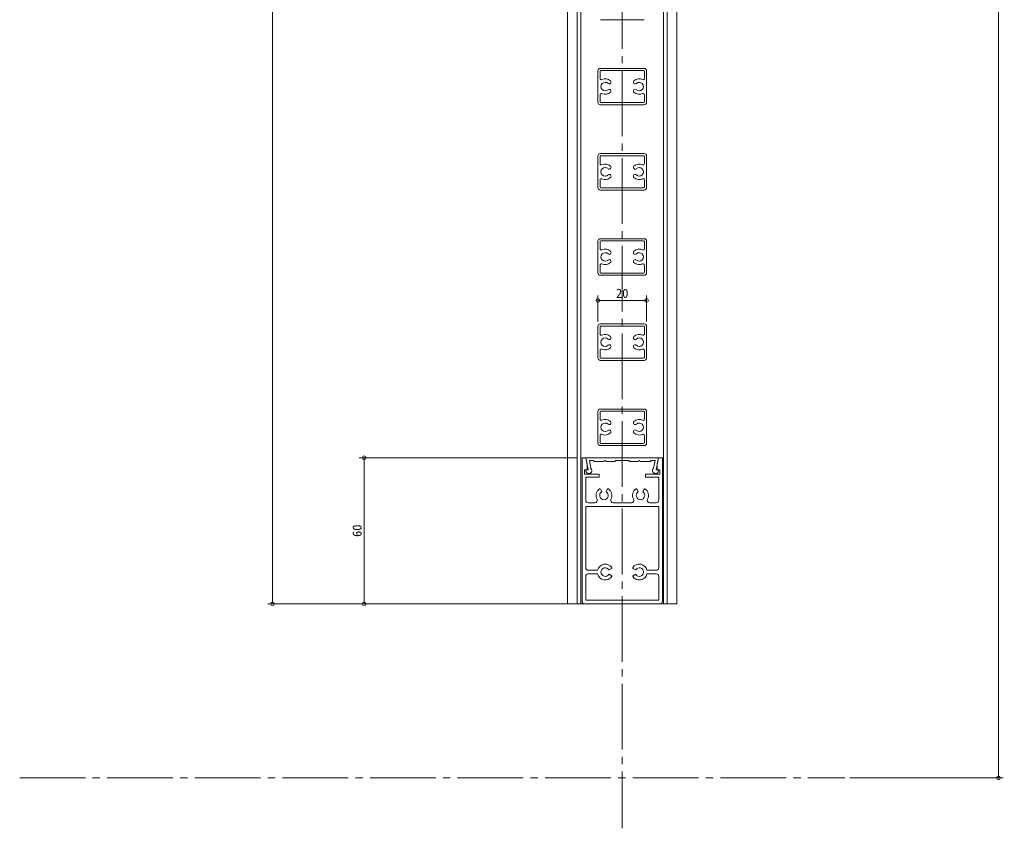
# Model space of a CAD drawing. Units: millimetres at full size. Extents: x -600 to 2301, y -735 to 832.
# Drawn here: x 918.2 to 1322.5, y -735.3 to -403 of the extents above; entities that cross this region are included whole.
import ezdxf
from ezdxf.enums import TextEntityAlignment as Align

# ---------------------------------------------------------------- set-up
doc = ezdxf.new("R2010")
doc.units = ezdxf.units.MM
doc.header["$LTSCALE"] = 3
doc.header["$PDMODE"] = 32
doc.header["$PDSIZE"] = 1.5
doc.linetypes.add('CHAIN2', pattern=[12, 9, -1, 1, -1])
for name, color, linetype, lineweight in [('0-0_アンカー', 7, 'Continuous', 18), ('0-2_3中心線', 2, 'CHAIN2', 18), ('0-3_41ｱﾙﾐ', 6, 'Continuous', 18), ('0-8_CSLAYER2', 7, 'Continuous', 18)]:
    doc.layers.add(name, color=color, linetype=linetype, lineweight=lineweight)
doc.styles.add('ＭＳ ゴシック', font='')
doc.styles.get('ＭＳ ゴシック').set_extended_font_data('MS Gothic')

msp = doc.modelspace()

# ---------------------------------------------------------------- linework, layer by layer
at = {"layer": '0-0_アンカー', "color": 4, "lineweight": 9}
for p, q in [((1022.202, -643.01), (1022.202, -43.01)), ((1320.53, -714.557), (1320.53, -43.01)), ((1022.202, -46.01), (1022.202, -640.01)), ((1320.53, -46.01), (1320.53, -711.557)), ((1155.903, -527.01), (1155.903, -516.368)), ((1175.903, -527.01), (1175.903, -516.368)), ((1175.903, -518.368), (1155.903, -518.368)), ((1158.903, -518.368), (1172.903, -518.368)), ((1147.403, -583.01), (1057.847, -583.01)), ((1059.847, -583.01), (1059.847, -643.01)), ((1059.847, -640.01), (1059.847, -586.01)), ((1141.403, -643.01), (1020.202, -643.01)), ((1148.403, -643.01), (1057.847, -643.01)), ((1259.387, -714.557), (1322.53, -714.557))]:
    msp.add_line(p, q, dxfattribs=at)
at = {"layer": '0-0_アンカー', "color": 4}
for p in [(1155.903, -518.368), (1175.903, -518.368), (1059.847, -583.01), (1022.202, -643.01), (1059.847, -643.01), (1320.53, -714.557)]:
    msp.add_point(p, dxfattribs=at)
at = {"layer": '0-2_3中心線'}
for p, q in [((1165.903, -27.937), (1165.903, -735.303)), ((918.248, -714.557), (1257.387, -714.557))]:
    msp.add_line(p, q, dxfattribs=at)
at = {"layer": '0-3_41ｱﾙﾐ'}
for p, q in [((1143.403, -43.01), (1143.403, -643.01)), ((1147.403, -43.01), (1147.403, -643.01)), ((1148.903, -43.01), (1148.903, -643.01)), ((1182.903, -43.01), (1182.903, -643.01)), ((1184.403, -43.01), (1184.403, -643.01)), ((1188.403, -43.01), (1188.403, -643.01)), ((1143.403, -643.01), (1188.403, -643.01)), ((1184.403, -643.01), (1147.403, -643.01))]:
    msp.add_line(p, q, dxfattribs=at)
at = {"layer": '0-8_CSLAYER2'}
for p, q in [((1156.903, -403.01), (1165.903, -403.01)), ((1174.903, -403.01), (1165.903, -403.01)), ((1155.903, -424.01), (1155.903, -437.01)), ((1156.803, -424.21), (1156.803, -427.174)), ((1156.903, -423.01), (1165.903, -423.01)), ((1157.103, -423.91), (1165.903, -423.91)), ((1174.903, -423.01), (1165.903, -423.01)), ((1174.703, -423.91), (1165.903, -423.91)), ((1175.003, -424.21), (1175.003, -427.174)), ((1175.903, -424.01), (1175.903, -437.01)), ((1156.803, -433.846), (1156.803, -436.81)), ((1175.003, -433.846), (1175.003, -436.81)), ((1156.903, -438.01), (1165.903, -438.01)), ((1157.103, -437.11), (1165.903, -437.11)), ((1174.703, -437.11), (1165.903, -437.11)), ((1174.903, -438.01), (1165.903, -438.01)), ((1155.903, -459.01), (1155.903, -472.01)), ((1156.803, -459.21), (1156.803, -462.174)), ((1156.903, -458.01), (1165.903, -458.01)), ((1157.103, -458.91), (1165.903, -458.91)), ((1174.903, -458.01), (1165.903, -458.01)), ((1174.703, -458.91), (1165.903, -458.91)), ((1175.003, -459.21), (1175.003, -462.174)), ((1175.903, -459.01), (1175.903, -472.01)), ((1156.803, -468.846), (1156.803, -471.81)), ((1175.003, -468.846), (1175.003, -471.81)), ((1157.103, -472.11), (1165.903, -472.11)), ((1174.703, -472.11), (1165.903, -472.11)), ((1156.903, -473.01), (1165.903, -473.01)), ((1174.903, -473.01), (1165.903, -473.01)), ((1156.903, -493.01), (1165.903, -493.01)), ((1174.903, -493.01), (1165.903, -493.01)), ((1155.903, -494.01), (1155.903, -507.01)), ((1156.803, -494.21), (1156.803, -497.174)), ((1157.103, -493.91), (1165.903, -493.91)), ((1174.703, -493.91), (1165.903, -493.91)), ((1175.003, -494.21), (1175.003, -497.174)), ((1175.903, -494.01), (1175.903, -507.01)), ((1156.803, -503.846), (1156.803, -506.81)), ((1175.003, -503.846), (1175.003, -506.81)), ((1156.903, -508.01), (1165.903, -508.01)), ((1157.103, -507.11), (1165.903, -507.11)), ((1174.703, -507.11), (1165.903, -507.11)), ((1174.903, -508.01), (1165.903, -508.01)), ((1155.903, -529.01), (1155.903, -542.01)), ((1156.803, -529.21), (1156.803, -532.174)), ((1156.903, -528.01), (1165.903, -528.01)), ((1157.103, -528.91), (1165.903, -528.91)), ((1174.903, -528.01), (1165.903, -528.01)), ((1174.703, -528.91), (1165.903, -528.91)), ((1175.003, -529.21), (1175.003, -532.174)), ((1175.903, -529.01), (1175.903, -542.01)), ((1156.803, -538.846), (1156.803, -541.81)), ((1175.003, -538.846), (1175.003, -541.81)), ((1156.903, -543.01), (1165.903, -543.01)), ((1157.103, -542.11), (1165.903, -542.11)), ((1174.703, -542.11), (1165.903, -542.11)), ((1174.903, -543.01), (1165.903, -543.01)), ((1155.903, -564.01), (1155.903, -577.01)), ((1156.803, -564.21), (1156.803, -567.174)), ((1156.903, -563.01), (1165.903, -563.01)), ((1157.103, -563.91), (1165.903, -563.91)), ((1174.903, -563.01), (1165.903, -563.01)), ((1174.703, -563.91), (1165.903, -563.91)), ((1175.003, -564.21), (1175.003, -567.174)), ((1175.903, -564.01), (1175.903, -577.01)), ((1156.803, -573.846), (1156.803, -576.81)), ((1175.003, -573.846), (1175.003, -576.81)), ((1156.903, -578.01), (1165.903, -578.01)), ((1157.103, -577.11), (1165.903, -577.11)), ((1174.703, -577.11), (1165.903, -577.11)), ((1174.903, -578.01), (1165.903, -578.01)), ((1149.403, -642.01), (1149.403, -583.01)), ((1151.003, -583.01), (1149.403, -583.01)), ((1180.853, -583.01), (1150.953, -583.01)), ((1151.953, -588.01), (1150.953, -583.01)), ((1153.041, -587.333), (1152.417, -584.21)), ((1154.003, -584.21), (1152.417, -584.21)), ((1154.303, -584.51), (1154.003, -584.21)), ((1154.303, -584.51), (1154.003, -584.21)), ((1154.303, -584.51), (1158.329, -584.51)), ((1158.329, -584.512), (1158.822, -584.227)), ((1159.476, -584.512), (1158.983, -584.227)), ((1162.903, -584.51), (1159.476, -584.51)), ((1162.903, -584.51), (1163.203, -584.21)), ((1168.903, -584.51), (1172.33, -584.51)), ((1172.33, -584.512), (1172.822, -584.227)), ((1173.476, -584.512), (1172.984, -584.227)), ((1177.503, -584.51), (1173.476, -584.51)), ((1177.503, -584.51), (1177.803, -584.21)), ((1177.803, -584.21), (1179.389, -584.21)), ((1178.764, -587.333), (1179.389, -584.21)), ((1179.853, -588.01), (1180.853, -583.01)), ((1182.403, -583.01), (1180.803, -583.01)), ((1182.403, -642.01), (1182.403, -583.01)), ((1150.403, -589.81), (1150.403, -588.01)), ((1151.553, -588.01), (1150.403, -588.01)), ((1156.403, -589.81), (1150.403, -589.81)), ((1151.953, -588.01), (1150.978, -588.01)), ((1156.403, -591.01), (1156.403, -589.81)), ((1175.403, -589.81), (1181.403, -589.81)), ((1175.403, -591.01), (1175.403, -589.81)), ((1179.853, -588.01), (1180.828, -588.01)), ((1180.253, -588.01), (1181.403, -588.01)), ((1181.403, -589.81), (1181.403, -588.01)), ((1156.403, -591.01), (1150.903, -591.01)), ((1150.903, -600.51), (1150.903, -591.01)), ((1175.403, -591.01), (1180.903, -591.01)), ((1180.903, -600.51), (1180.903, -591.01)), ((1157.485, -596.927), (1156.912, -595.936)), ((1159.312, -596.927), (1159.885, -595.936)), ((1172.493, -596.927), (1171.921, -595.936)), ((1174.321, -596.927), (1174.893, -595.936)), ((1154.648, -601.51), (1151.903, -601.51)), ((1165.903, -601.51), (1162.148, -601.51)), ((1165.903, -601.51), (1169.657, -601.51)), ((1177.157, -601.51), (1179.903, -601.51)), ((1165.903, -603.01), (1150.903, -603.01)), ((1150.903, -628.26), (1150.903, -603.01)), ((1165.903, -603.01), (1180.903, -603.01)), ((1180.903, -628.26), (1180.903, -603.01)), ((1155.739, -629.26), (1151.903, -629.26)), ((1160.486, -629.092), (1161.477, -628.52)), ((1171.32, -629.092), (1170.329, -628.52)), ((1176.066, -629.26), (1179.903, -629.26)), ((1150.903, -641.51), (1150.903, -631.76)), ((1155.742, -630.76), (1151.903, -630.76)), ((1160.486, -630.92), (1161.477, -631.492)), ((1171.32, -630.92), (1170.329, -631.492)), ((1176.064, -630.76), (1179.903, -630.76)), ((1180.903, -641.51), (1180.903, -631.76)), ((1180.903, -641.51), (1150.903, -641.51)), ((1181.403, -643.01), (1150.403, -643.01))]:
    msp.add_line(p, q, dxfattribs=at)
for points in [[(1151.553, -588.01), (1151.553, -585.58), (1151.003, -583.01)], [(1168.903, -584.51), (1168.603, -584.21), (1163.203, -584.21)], [(1180.253, -588.01), (1180.253, -585.58), (1180.803, -583.01)]]:
    msp.add_lwpolyline(points, dxfattribs=at)
for centre, radius, start, end in [((1156.903, -424.01), 1, 90, 180), ((1157.103, -424.21), 0.3, 90, 180), ((1174.703, -424.21), 0.3, 0, 90), ((1174.903, -424.01), 1, 0, 90), ((1157.303, -427.174), 0.5, 180, 295.622), ((1158.903, -430.51), 3.2, 46.844, 115.622), ((1160.596, -428.705), 0.725, 226.844, 46.844), ((1171.21, -428.705), 0.725, 133.156, 313.156), ((1172.903, -430.51), 3.2, 64.378, 133.156), ((1174.503, -427.174), 0.5, 244.378, 0), ((1158.903, -430.51), 1.75, 46.844, 313.156), ((1160.596, -432.316), 0.725, 313.156, 133.156), ((1171.21, -432.316), 0.725, 46.844, 226.844), ((1172.903, -430.51), 1.75, 226.844, 133.156), ((1157.303, -433.846), 0.5, 64.378, 180), ((1158.903, -430.51), 3.2, 244.378, 313.156), ((1172.903, -430.51), 3.2, 226.844, 295.622), ((1174.503, -433.846), 0.5, 0, 115.622), ((1156.903, -437.01), 1, 180, 270), ((1157.103, -436.81), 0.3, 180, 270), ((1174.703, -436.81), 0.3, 270, 0), ((1174.903, -437.01), 1, 270, 0), ((1156.903, -459.01), 1, 90, 180), ((1157.103, -459.21), 0.3, 90, 180), ((1174.703, -459.21), 0.3, 0, 90), ((1174.903, -459.01), 1, 0, 90), ((1157.303, -462.174), 0.5, 180, 295.622), ((1158.903, -465.51), 1.75, 46.844, 313.156), ((1158.903, -465.51), 3.2, 46.844, 115.622), ((1160.596, -463.705), 0.725, 226.844, 46.844), ((1171.21, -463.705), 0.725, 133.156, 313.156), ((1172.903, -465.51), 3.2, 64.378, 133.156), ((1172.903, -465.51), 1.75, 226.844, 133.156), ((1174.503, -462.174), 0.5, 244.378, 0), ((1157.303, -468.846), 0.5, 64.378, 180), ((1158.903, -465.51), 3.2, 244.378, 313.156), ((1160.596, -467.316), 0.725, 313.156, 133.156), ((1171.21, -467.316), 0.725, 46.844, 226.844), ((1172.903, -465.51), 3.2, 226.844, 295.622), ((1174.503, -468.846), 0.5, 0, 115.622), ((1156.903, -472.01), 1, 180, 270), ((1157.103, -471.81), 0.3, 180, 270), ((1174.703, -471.81), 0.3, 270, 0), ((1174.903, -472.01), 1, 270, 0), ((1156.903, -494.01), 1, 90, 180), ((1174.903, -494.01), 1, 0, 90), ((1157.103, -494.21), 0.3, 90, 180), ((1157.303, -497.174), 0.5, 180, 295.622), ((1174.503, -497.174), 0.5, 244.378, 0), ((1174.703, -494.21), 0.3, 0, 90), ((1158.903, -500.51), 1.75, 46.844, 313.156), ((1158.903, -500.51), 3.2, 46.844, 115.622), ((1160.596, -498.705), 0.725, 226.844, 46.844), ((1171.21, -498.705), 0.725, 133.156, 313.156), ((1172.903, -500.51), 3.2, 64.378, 133.156), ((1172.903, -500.51), 1.75, 226.844, 133.156), ((1157.303, -503.846), 0.5, 64.378, 180), ((1158.903, -500.51), 3.2, 244.378, 313.156), ((1160.596, -502.316), 0.725, 313.156, 133.156), ((1171.21, -502.316), 0.725, 46.844, 226.844), ((1172.903, -500.51), 3.2, 226.844, 295.622), ((1174.503, -503.846), 0.5, 0, 115.622), ((1156.903, -507.01), 1, 180, 270), ((1157.103, -506.81), 0.3, 180, 270), ((1174.703, -506.81), 0.3, 270, 0), ((1174.903, -507.01), 1, 270, 0), ((1156.903, -529.01), 1, 90, 180), ((1157.103, -529.21), 0.3, 90, 180), ((1174.703, -529.21), 0.3, 0, 90), ((1174.903, -529.01), 1, 0, 90), ((1157.303, -532.174), 0.5, 180, 295.622), ((1158.903, -535.51), 3.2, 46.844, 115.622), ((1160.596, -533.705), 0.725, 226.844, 46.844), ((1171.21, -533.705), 0.725, 133.156, 313.156), ((1172.903, -535.51), 3.2, 64.378, 133.156), ((1174.503, -532.174), 0.5, 244.378, 0), ((1158.903, -535.51), 1.75, 46.844, 313.156), ((1160.596, -537.316), 0.725, 313.156, 133.156), ((1171.21, -537.316), 0.725, 46.844, 226.844), ((1172.903, -535.51), 1.75, 226.844, 133.156), ((1157.303, -538.846), 0.5, 64.378, 180), ((1158.903, -535.51), 3.2, 244.378, 313.156), ((1172.903, -535.51), 3.2, 226.844, 295.622), ((1174.503, -538.846), 0.5, 0, 115.622), ((1156.903, -542.01), 1, 180, 270), ((1157.103, -541.81), 0.3, 180, 270), ((1174.703, -541.81), 0.3, 270, 0), ((1174.903, -542.01), 1, 270, 0), ((1156.903, -564.01), 1, 90, 180), ((1157.103, -564.21), 0.3, 90, 180), ((1174.703, -564.21), 0.3, 0, 90), ((1174.903, -564.01), 1, 0, 90), ((1157.303, -567.174), 0.5, 180, 295.622), ((1158.903, -570.51), 1.75, 46.844, 313.156), ((1158.903, -570.51), 3.2, 46.844, 115.622), ((1160.596, -568.705), 0.725, 226.844, 46.844), ((1171.21, -568.705), 0.725, 133.156, 313.156), ((1172.903, -570.51), 3.2, 64.378, 133.156), ((1172.903, -570.51), 1.75, 226.844, 133.156), ((1174.503, -567.174), 0.5, 244.378, 0), ((1157.303, -573.846), 0.5, 64.378, 180), ((1158.903, -570.51), 3.2, 244.378, 313.156), ((1160.596, -572.316), 0.725, 313.156, 133.156), ((1171.21, -572.316), 0.725, 46.844, 226.844), ((1172.903, -570.51), 3.2, 226.844, 295.622), ((1174.503, -573.846), 0.5, 0, 115.622), ((1156.903, -577.01), 1, 180, 270), ((1157.103, -576.81), 0.3, 180, 270), ((1174.703, -576.81), 0.3, 270, 0), ((1174.903, -577.01), 1, 270, 0), ((1158.903, -584.41), 0.2, 90, 126.204), ((1158.903, -584.41), 0.2, 53.796, 90), ((1172.903, -584.41), 0.2, 90, 126.204), ((1172.903, -584.41), 0.2, 53.796, 90), ((1152.203, -588.26), 1.25, 168.463, 47.882), ((1179.603, -588.26), 1.25, 132.118, 11.537), ((1158.398, -598.51), 3.25, 124.059, 208.072), ((1156.633, -596.194), 0.38, 42.651, 98.268), ((1158.398, -598.51), 1.75, 122.694, 270), ((1157.398, -596.962), 0.0936, 299.387, 21.99), ((1158.398, -598.51), 1.75, 270, 57.306), ((1159.399, -596.962), 0.0936, 158.01, 240.613), ((1160.164, -596.194), 0.38, 81.732, 137.349), ((1158.398, -598.51), 3.25, 331.928, 55.941), ((1173.407, -598.51), 3.25, 124.059, 208.072), ((1171.642, -596.194), 0.38, 42.651, 98.268), ((1173.407, -598.51), 1.75, 122.694, 270), ((1172.406, -596.962), 0.0936, 299.387, 21.99), ((1173.407, -598.51), 1.75, 270, 57.306), ((1174.408, -596.962), 0.0936, 158.01, 240.613), ((1175.173, -596.194), 0.38, 81.732, 137.349), ((1173.407, -598.51), 3.25, 331.928, 55.941), ((1151.903, -600.51), 1, 180, 270), ((1154.648, -600.51), 1, 270, 28.072), ((1162.148, -600.51), 1, 151.928, 270), ((1169.657, -600.51), 1, 270, 28.072), ((1177.157, -600.51), 1, 151.928, 270), ((1179.903, -600.51), 1, 270, 0), ((1151.903, -628.26), 1, 180, 270), ((1158.903, -630.006), 3.25, 34.059, 166.737), ((1158.903, -630.006), 1.75, 32.694, 180), ((1158.903, -630.006), 1.75, 180, 327.306), ((1160.451, -629.005), 0.0936, 209.387, 291.99), ((1161.219, -628.24), 0.38, 312.651, 8.268), ((1170.586, -628.24), 0.38, 171.732, 227.349), ((1172.903, -630.006), 3.25, 13.263, 145.941), ((1171.355, -629.005), 0.0936, 248.01, 330.613), ((1172.903, -630.006), 1.75, 0, 147.306), ((1172.903, -630.006), 1.75, 212.694, 0), ((1179.903, -628.26), 1, 270, 0), ((1151.903, -631.76), 1, 90, 180), ((1158.903, -630.006), 3.25, 193.421, 325.941), ((1160.451, -631.007), 0.0936, 68.01, 150.613), ((1161.219, -631.771), 0.38, 351.732, 47.349), ((1170.586, -631.771), 0.38, 132.651, 188.268), ((1172.903, -630.006), 3.25, 214.059, 346.579), ((1171.355, -631.007), 0.0936, 29.387, 111.99), ((1179.903, -631.76), 1, 0, 90), ((1150.403, -642.01), 1, 180, 270), ((1181.403, -642.01), 1, 270, 0)]:
    msp.add_arc(centre, radius, start, end, dxfattribs=at)

# ---------------------------------------------------------------- texts
at = {"layer": '0-0_アンカー', "color": 4, "style": 'ＭＳ ゴシック'}
msp.add_text('20', height=3.754, dxfattribs=at).set_placement((1163.343, -518.44), align=Align.BOTTOM_LEFT)
msp.add_text('60', height=3.754, rotation=90, dxfattribs=at).set_placement((1059.919, -615.57), align=Align.BOTTOM_LEFT)

doc.saveas('drawing.dxf')
